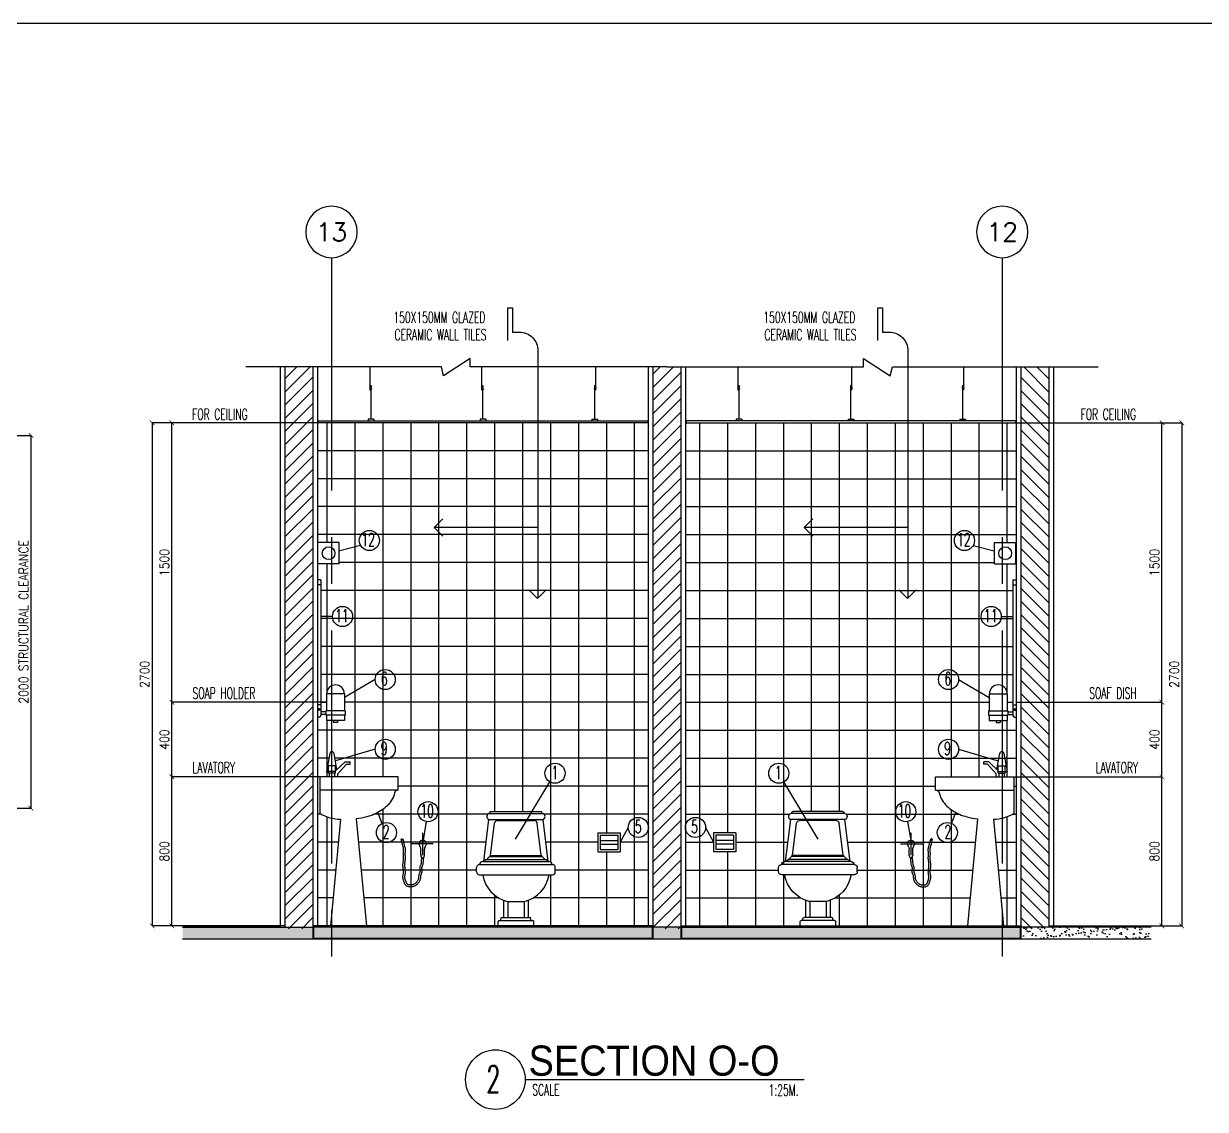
# Model space of a CAD drawing. Extents: x -202971 to -174093, y 166361 to 186286.
# Drawn here: x -195175 to -188833, y 180460 to 186286 of the extents above; entities that cross this region are included whole.
import ezdxf
from ezdxf.enums import TextEntityAlignment as Align

# ---------------------------------------------------------------- set-up
doc = ezdxf.new("R2010")
doc.units = 0
doc.header["$LTSCALE"] = 500
doc.header["$MEASUREMENT"] = 0
for name, pattern in [('CENTER2', [1.125, 0.75, -0.125, 0.125, -0.125]), ('CENTERX2', [4, 2.5, -0.5, 0.5, -0.5]), ('DASHED', [0.75, 0.5, -0.25]), ('HIDDEN', [0.375, 0.25, -0.125]), ('HIDDEN2', [0.1875, 0.125, -0.0625])]:
    doc.linetypes.add(name, pattern=pattern)
doc.layers.get('0').update_dxf_attribs({"linetype": 'CONTINUOUS'})
doc.layers.get('DEFPOINTS').update_dxf_attribs({"linetype": 'CONTINUOUS'})
for name, color, linetype in [('A-SFIX', 2, 'CONTINUOUS'), ('AX-CR', 2, 'CONTINUOUS'), ('AX-TXT', 2, 'CONTINUOUS'), ('AXES', 11, 'CENTERX2'), ('AXIS', 11, 'CENTER2'), ('DIM1', 2, 'CONTINUOUS'), ('Dimout', 4, 'CONTINUOUS'), ('DW', 7, 'CONTINUOUS'), ('ELE', 3, 'CONTINUOUS'), ('ELV', 7, 'CONTINUOUS'), ('FIX', 2, 'CONTINUOUS'), ('HatchA', 11, 'CONTINUOUS'), ('Plaster', 7, 'CONTINUOUS'), ('SANI', 2, 'CONTINUOUS'), ('SETTING', 3, 'CONTINUOUS'), ('Tile', 5, 'CONTINUOUS'), ('TITLE', 1, 'CONTINUOUS'), ('TXT', 2, 'CONTINUOUS'), ('TXT1', 2, 'CONTINUOUS'), ('WALL', 6, 'CONTINUOUS'), ('WallPartition', 2, 'CONTINUOUS'), ('Windows', 9, 'CONTINUOUS')]:
    doc.layers.add(name, color=color, linetype=linetype)
doc.styles.add('DIM', font='simplex.shx', dxfattribs={"width": 0.85})
doc.styles.add('ROMANS', font='romans.shx', dxfattribs={"width": 0.6})
doc.styles.add('TTXT', font='swisse.ttf', dxfattribs={"width": 0.9})
doc.dimstyles.new('DIM1-25', dxfattribs={"dimscale": 25, "dimtxt": 2, "dimasz": 1, "dimexe": 0.03, "dimexo": 0.03, "dimgap": 0.6, "dimtad": 1, "dimdec": 0, "dimdsep": 46, "dimtxsty": 'DIM', "dimblk1": 'ARCHTICK', "dimblk2": 'ARCHTICK', "dimsah": 1, "dimcen": 0.09, "dimdle": 0.03, "dimclrd": 256, "dimclrt": 2, "dimadec": 0, "dimazin": 0, "dimtfac": 1, "dimtdec": 0, "dimtix": 1, "dimtmove": 1, "dimatfit": 3, "dimldrblk": 'ARCHTICK', "dimfxl": 0, "dimtvp": 2, "dimtolj": 1, "dimtzin": 0, "dimarcsym": 0})
pattern_1 = [(37.5, (0, 0), (-1.574834, 48.170594), [0, -38, 0, -42.5, 0, -40.625]), (7.5, (0, 0), (44.244418, 70.553652), [0, -20.5, 0, -34.25, 0, -13.125]), (327.5, (-30.75, 0), (77.8535465, 0.1414763), [0, -12.5, 0, -45, 0, -58.75]), (317.5, (-30.75, 0), (75.153165, 21.941889), [0, -6.25, 0, -29.5, 0, -33.75])]

# ---------------------------------------------------------------- blocks, each defined once
blk = doc.blocks.new('A$C69CD438C')
at = {"layer": 'A-SFIX'}
for p, q in [((38.4, 345.8, 658.7), (65.9, 570.8, 658.7)), ((65.9, 603.8, 658.7), (356.8, 603.8, 658.7)), ((65.9, 570.8, 658.7), (356.8, 570.8, 658.7)), ((76.8, 614.7, 658.7), (345.8, 614.7, 658.7)), ((384.2, 345.8, 658.7), (356.8, 570.8, 658.7)), ((75.6, 378.7, 658.7), (96.7, 551.5, 658.7)), ((111.9, 565, 658.7), (310.7, 565, 658.7)), ((347, 378.7, 658.7), (326, 551.5, 658.7)), ((15.4, 329.3, 658.7), (407.3, 329.3, 658.7)), ((32.9, 345.8, 658.7), (389.7, 345.8, 658.7)), ((51.2, 356.8, 658.7), (371.4, 356.8, 658.7)), ((70, 373.2, 658.7), (352.6, 373.2, 658.7)), ((75.6, 378.7, 658.7), (347, 378.7, 658.7)), ((0, 289.8, 658.7), (0, 314, 658.7)), ((15.4, 274.4, 658.7), (407.3, 274.4, 658.7)), ((422.6, 289.8, 658.7), (422.6, 314, 658.7)), ((145.5, 137.8, 658.7), (145.5, 46.1, 658.7)), ((164.7, 131.7, 658.7), (258, 131.7, 658.7)), ((167.4, 131.7, 658.7), (167.4, 46.1, 658.7)), ((255.2, 131.7, 658.7), (255.2, 46.1, 658.7)), ((277.2, 137.8, 658.7), (277.2, 46.1, 658.7)), ((115.6, 0, 658.7), (115.6, 23.1, 658.7)), ((307.1, 0), (115.6, 0)), ((122.2, 29.6, 658.7), (300.5, 29.6, 658.7)), ((130.5, 29.6, 658.7), (130.5, 39.5, 658.7)), ((137.1, 46.1, 658.7), (285.5, 46.1, 658.7)), ((292.1, 29.6, 658.7), (292.1, 39.5, 658.7)), ((307.1, 0, 658.7), (307.1, 23.1, 658.7))]:
    blk.add_line(p, q, dxfattribs=at)
for centre, radius, start, end in [((72.7, 587.3, 658.7), 17.8, 112.61986, 247.38014), ((79.6, 606.5, 658.7), 8.68, 108.43495, 198.43495), ((343, 606.5, 658.7), 8.68, 341.56505, 71.56505), ((349.9, 587.3, 658.7), 17.8, 292.61986, 67.38014), ((111.9, 549.6, 658.7), 15.4, 90, 173.04704), ((310.7, 549.6, 658.7), 15.4, 6.95296, 90), ((15.4, 314, 658.7), 15.4, 90, 180), ((35.7, 326.6, 658.7), 19.4, 98.1301, 171.8699), ((58.5, 343.3, 658.7), 15.3, 118.30463, 170.72602), ((92.8, 342.2, 658.7), 38.5, 126.28859, 157.78628), ((76.4, 372.4, 658.7), 6.42, 96.98527, 172.09737), ((346.2, 372.4, 658.7), 6.42, 7.90263, 83.01473), ((329.8, 342.2, 658.7), 38.5, 22.21372, 53.71141), ((364.2, 343.3, 658.7), 15.3, 9.27398, 61.69537), ((387, 326.6, 658.7), 19.4, 8.1301, 81.8699), ((407.3, 314, 658.7), 15.4, 0, 90), ((15.4, 289.8, 658.7), 15.4, 180, 270), ((208.2, 304.1, 658.7), 177.8, 189.59805, 255.82073), ((214.4, 304.1, 658.7), 177.8, 284.17927, 350.40195), ((407.3, 289.8, 658.7), 15.4, 270, 0), ((122.2, 23.1, 658.7), 6.59, 90, 180), ((137.1, 39.5, 658.7), 6.59, 90, 180), ((285.5, 39.5, 658.7), 6.59, 0, 90), ((300.5, 23.1, 658.7), 6.59, 0, 90)]:
    blk.add_arc(centre, radius, start, end, dxfattribs=at)
blk = doc.blocks.new('A0-BOX')
at = {"layer": 'TITLE'}
blk.add_line((113.3, 79.7), (0, 79.7), dxfattribs=at)
blk = doc.blocks.new('walling')
at = {"layer": 'ELV'}
blk.add_line((0.1363, -1.1797), (-0.4198, -1.1797), dxfattribs=at)
blk.add_lwpolyline([(-0.025, -0.176), (-0.025, 0), (0, 0), (0, -0.1306), (0.0363, -0.1306, -0.414214), (0.1363, -0.2306), (0.1363, -1.5582)], format="xyb", dxfattribs=at)
at = {"layer": 'WALL'}
for p, q in [((-0.4198, -1.1797), (-0.3736, -1.1334)), ((-0.4198, -1.1797), (-0.3736, -1.2259)), ((0.1345, -1.56), (0.0882, -1.5137)), ((0.1345, -1.56), (0.1808, -1.5137))]:
    blk.add_line(p, q, dxfattribs=at)
at = {"layer": 'TXT', "style": 'ROMANS', "width": 0.6}
for s, p in [('150X150MM GLAZED', (-0.639, -0.0816)), ('CERAMIC WALL TILES', (-0.6331, -0.1746))]:
    blk.add_text(s, height=0.06, dxfattribs=at).set_placement(p)
blk = doc.blocks.new('_ARCHTICK')
at = {"color": 0, "linetype": 'ByBlock', "const_width": 0.15}
blk.add_lwpolyline([(-0.5, -0.5), (0.5, 0.5)], dxfattribs=at)
blk = doc.blocks.new('*D49')
at = {"layer": 'DEFPOINTS', "color": 0}
for p in [(-194379.5, 184144.6), (-193597.5, 184144.6), (-193549, 182644.6)]:
    blk.add_point(p, dxfattribs=at)
at = {"layer": 'Dimout', "color": 0, "lineweight": -2}
for p, q in [((-193598.3, 184144.6), (-194380.2, 184144.6)), ((-193549.7, 182644.6), (-194380.2, 182644.6))]:
    blk.add_line(p, q, dxfattribs=at)
at = {"layer": 'Dimout', "lineweight": -2}
blk.add_line((-194379.5, 182643.8), (-194379.5, 184145.3), dxfattribs=at)
at = {"layer": 'Dimout', "lineweight": -2, "xscale": 25, "yscale": 25, "zscale": 25}
for p, rotation in [((-194379.5, 184144.6), 90), ((-194379.5, 182644.6), 270)]:
    blk.add_blockref('_ARCHTICK', p, dxfattribs=dict(at, rotation=rotation))
at = {"layer": 'Dimout', "color": 2, "insert": (-194419.5, 183394.6), "char_height": 50, "attachment_point": 5, "rotation": 90, "style": 'DIM'}
blk.add_mtext('\\A1;1500', dxfattribs=at)
blk = doc.blocks.new('*D46')
at = {"layer": 'DEFPOINTS', "color": 0}
for p in [(-194379.5, 184144.6), (-194485.3, 181444.6), (-194379.5, 181444.6)]:
    blk.add_point(p, dxfattribs=at)
at = {"layer": 'Dimout', "color": 0, "lineweight": -2}
for p, q in [((-194380.2, 184144.6), (-194486.1, 184144.6)), ((-194380.2, 181444.6), (-194486.1, 181444.6))]:
    blk.add_line(p, q, dxfattribs=at)
at = {"layer": 'Dimout', "lineweight": -2}
blk.add_line((-194485.3, 184145.3), (-194485.3, 181443.8), dxfattribs=at)
at = {"layer": 'Dimout', "lineweight": -2, "xscale": 25, "yscale": 25, "zscale": 25}
for p, rotation in [((-194485.3, 184144.6), 90), ((-194485.3, 181444.6), 270)]:
    blk.add_blockref('_ARCHTICK', p, dxfattribs=dict(at, rotation=rotation))
at = {"layer": 'Dimout', "color": 2, "insert": (-194525.3, 182794.6), "char_height": 50, "attachment_point": 5, "rotation": 90, "style": 'DIM'}
blk.add_mtext('\\A1;2700', dxfattribs=at)
blk = doc.blocks.new('*D27')
at = {"layer": 'DEFPOINTS', "color": 0}
for p in [(-196320.4, 184076.1), (-195135.1, 184076.1), (-196670.4, 182076.1)]:
    blk.add_point(p, dxfattribs=at)
at = {"layer": 'Dimout', "color": 0, "lineweight": -2}
for p, q in [((-196319.7, 184076.1), (-195134.3, 184076.1)), ((-196669.7, 182076.1), (-195134.3, 182076.1))]:
    blk.add_line(p, q, dxfattribs=at)
at = {"layer": 'Dimout', "lineweight": -2}
blk.add_line((-195135.1, 182075.4), (-195135.1, 184076.9), dxfattribs=at)
at = {"layer": 'Dimout', "lineweight": -2, "xscale": 25, "yscale": 25, "zscale": 25}
for p, rotation in [((-195135.1, 184076.1), 90), ((-195135.1, 182076.1), 270)]:
    blk.add_blockref('_ARCHTICK', p, dxfattribs=dict(at, rotation=rotation))
at = {"layer": 'Dimout', "color": 2, "insert": (-195175.1, 183076.1), "char_height": 50, "attachment_point": 5, "rotation": 90, "style": 'DIM'}
blk.add_mtext('\\A1;2000 STRUCTURAL CLEARANCE', dxfattribs=at)
blk = doc.blocks.new('A$C54676CD1')
at = {"layer": 'AXIS', "linetype": 'CENTER2', "ltscale": 10}
for p, q in [((0.1153, 0.1709), (0.1153, 0.29)), ((0.1716, 0.2302), (0.0525, 0.2302))]:
    blk.add_line(p, q, dxfattribs=at)
at = {"layer": 'DIM1', "linetype": 'HIDDEN'}
for points in [[(0.1196, 0.156), (0.1183, 0.1482), (0.1175, 0.142), (0.117, 0.1369), (0.1167, 0.1328), (0.1165, 0.1294), (0.1164, 0.1262), (0.1161, 0.1231), (0.1155, 0.1198), (0.1146, 0.1167), (0.1135, 0.1137), (0.1124, 0.1111), (0.1114, 0.1087), (0.1105, 0.1066), (0.1099, 0.1048), (0.1094, 0.1033), (0.1092, 0.1022), (0.1092, 0.1011), (0.1093, 0.0997), (0.1095, 0.0979), (0.1099, 0.0957), (0.1104, 0.0932), (0.1108, 0.0902), (0.111, 0.0869), (0.1109, 0.0832), (0.1103, 0.0796), (0.1094, 0.0762), (0.1084, 0.0731), (0.1073, 0.0702), (0.1063, 0.0674), (0.1053, 0.0648), (0.1046, 0.0625), (0.104, 0.0602), (0.1036, 0.058), (0.1033, 0.0555), (0.1031, 0.0527), (0.1028, 0.0497), (0.1025, 0.0464), (0.102, 0.0428), (0.1012, 0.039), (0.1, 0.0351), (0.0983, 0.0312), (0.0963, 0.0275), (0.094, 0.0241), (0.0915, 0.0208), (0.0889, 0.0178), (0.0862, 0.0149), (0.0834, 0.0123), (0.0806, 0.01), (0.0778, 0.0079), (0.0749, 0.0061), (0.0719, 0.0045), (0.0689, 0.0032), (0.0658, 0.0022), (0.0627, 0.0014), (0.0595, 0.0008), (0.0563, 0.0004), (0.0529, 0.0001), (0.0494, 0), (0.0458, 0.0001), (0.042, 0.0004), (0.0382, 0.001), (0.0344, 0.0021), (0.0306, 0.0036), (0.0269, 0.0059), (0.0237, 0.0088), (0.0212, 0.012), (0.0194, 0.0153), (0.018, 0.0186), (0.0169, 0.0217), (0.016, 0.0246), (0.0152, 0.0273), (0.0145, 0.0298), (0.0137, 0.0322), (0.0128, 0.0347), (0.0119, 0.0374), (0.011, 0.0402), (0.0102, 0.0433), (0.0095, 0.0465), (0.0091, 0.05), (0.0089, 0.0537), (0.0092, 0.0573), (0.0097, 0.0607), (0.0103, 0.064), (0.011, 0.0671), (0.0116, 0.0702), (0.012, 0.0732), (0.0124, 0.0763), (0.0125, 0.0795), (0.0124, 0.0831), (0.012, 0.087), (0.0115, 0.0913), (0.0109, 0.0959), (0.0102, 0.1007), (0.0096, 0.1057), (0.0092, 0.1108), (0.009, 0.1161), (0.009, 0.1212), (0.0094, 0.1262), (0.0099, 0.1309), (0.0105, 0.1354), (0.0111, 0.1396), (0.0117, 0.1435), (0.0122, 0.1471), (0.0125, 0.1503), (0.0126, 0.1533), (0.0126, 0.1563), (0.0125, 0.1592), (0.0123, 0.1622), (0.012, 0.1652), (0.0118, 0.1684), (0.0116, 0.1717), (0.0115, 0.1752), (0.0116, 0.1787), (0.0118, 0.1822), (0.012, 0.1855), (0.0123, 0.1887), (0.0126, 0.1917), (0.0127, 0.1946), (0.0128, 0.1973), (0.0128, 0.1998), (0.0125, 0.2023), (0.0121, 0.2051), (0.0113, 0.2089), (0.0101, 0.214), (0.0085, 0.2207), (0.0062, 0.2293), (0.0034, 0.2403), (0, 0.254)], [(0.1097, 0.1576), (0.1084, 0.1496), (0.1076, 0.1431), (0.107, 0.1378), (0.1067, 0.1334), (0.1066, 0.1299), (0.1064, 0.127), (0.1062, 0.1244), (0.1057, 0.1221), (0.1051, 0.1197), (0.1042, 0.1174), (0.1032, 0.115), (0.1022, 0.1127), (0.1012, 0.1103), (0.1004, 0.1079), (0.0997, 0.1056), (0.0993, 0.1032), (0.0992, 0.1009), (0.0993, 0.0986), (0.0997, 0.0963), (0.1001, 0.0939), (0.1005, 0.0916), (0.1009, 0.0892), (0.101, 0.0867), (0.1009, 0.0842), (0.1005, 0.0817), (0.0998, 0.0791), (0.099, 0.0764), (0.098, 0.0737), (0.0969, 0.0709), (0.0959, 0.0681), (0.095, 0.0653), (0.0942, 0.0624), (0.0937, 0.0595), (0.0933, 0.0565), (0.0931, 0.0535), (0.0929, 0.0506), (0.0926, 0.0476), (0.0922, 0.0446), (0.0915, 0.0416), (0.0906, 0.0386), (0.0893, 0.0356), (0.0877, 0.0327), (0.0858, 0.0298), (0.0837, 0.0271), (0.0815, 0.0245), (0.0792, 0.0221), (0.0768, 0.0198), (0.0745, 0.0179), (0.0722, 0.0162), (0.0699, 0.0148), (0.0676, 0.0136), (0.0653, 0.0126), (0.063, 0.0118), (0.0605, 0.0112), (0.0579, 0.0107), (0.0552, 0.0103), (0.0523, 0.0101), (0.0493, 0.01), (0.0463, 0.0101), (0.0433, 0.0103), (0.0404, 0.0108), (0.0376, 0.0116), (0.0351, 0.0126), (0.0329, 0.0139), (0.0311, 0.0156), (0.0296, 0.0176), (0.0283, 0.0198), (0.0273, 0.0222), (0.0264, 0.0248), (0.0256, 0.0274), (0.0248, 0.0301), (0.024, 0.0328), (0.0232, 0.0354), (0.0223, 0.038), (0.0214, 0.0405), (0.0206, 0.043), (0.0199, 0.0456), (0.0194, 0.0482), (0.019, 0.0508), (0.019, 0.0535), (0.0192, 0.0562), (0.0196, 0.0591), (0.0201, 0.062), (0.0208, 0.0652), (0.0214, 0.0685), (0.022, 0.0719), (0.0223, 0.0756), (0.0225, 0.0795), (0.0223, 0.0837), (0.022, 0.088), (0.0214, 0.0926), (0.0208, 0.0972), (0.0201, 0.102), (0.0196, 0.1067), (0.0192, 0.1115), (0.019, 0.1162), (0.019, 0.1208), (0.0193, 0.1253), (0.0198, 0.1297), (0.0204, 0.134), (0.021, 0.1381), (0.0216, 0.1421), (0.0221, 0.146), (0.0225, 0.1497), (0.0226, 0.1532), (0.0226, 0.1565), (0.0225, 0.1598), (0.0222, 0.1629), (0.022, 0.166), (0.0217, 0.1691), (0.0216, 0.1721), (0.0215, 0.1752), (0.0216, 0.1783), (0.0217, 0.1815), (0.022, 0.1846), (0.0223, 0.1878), (0.0225, 0.191), (0.0227, 0.1942), (0.0228, 0.1973), (0.0227, 0.2004), (0.0225, 0.2035), (0.0219, 0.2069), (0.0211, 0.2111), (0.0199, 0.2163), (0.0182, 0.2231), (0.0159, 0.2318), (0.0131, 0.2428), (0.0097, 0.2564)]]:
    blk.add_lwpolyline(points, dxfattribs=at)
at = {"layer": 'DIM1'}
blk.add_circle((0.0046, 0.2544), 0.00364, dxfattribs=at)
at = {"layer": 'SETTING'}
for p, q in [((0.1037, 0.2112), (0.0958, 0.229)), ((0.1053, 0.1733), (0.1053, 0.2039)), ((0.1253, 0.1733), (0.1253, 0.2039)), ((0.1268, 0.2112), (0.1347, 0.229)), ((0.1067, 0.1648), (0.1058, 0.1685)), ((0.1089, 0.1585), (0.1067, 0.1648)), ((0.1144, 0.1503), (0.1089, 0.1585)), ((0.1147, 0.1503), (0.1205, 0.1567)), ((0.1223, 0.1606), (0.1235, 0.1639)), ((0.124, 0.1658), (0.1247, 0.1685))]:
    blk.add_line(p, q, dxfattribs=at)
for centre, radius, start, end in [((0.1153, 0.2302), 0.02, 4.77123, 175.22877), ((0.1013, 0.2314), 0.006, 175.22877, 203.96841), ((0.0873, 0.2039), 0.018, 0, 23.96841), ((0.0973, 0.206), 0.008, 0, 23.96841), ((0.1433, 0.2039), 0.018, 156.03159, 180), ((0.1333, 0.206), 0.008, 156.03159, 180), ((0.1292, 0.2314), 0.006, 336.03159, 4.77123), ((0.1253, 0.1733), 0.02, 180, 193.70485), ((0.1034, 0.1672), 0.02, 328.31381, 340.75167), ((0.1046, 0.1705), 0.02, 340.75167, 346.29515), ((0.1053, 0.1733), 0.02, 346.29515, 0)]:
    blk.add_arc(centre, radius, start, end, dxfattribs=at)
blk = doc.blocks.new('*D47')
at = {"layer": 'DEFPOINTS', "color": 0}
for p in [(-194379.5, 182244.9), (-193584.7, 182244.9), (-193771.7, 181444.6)]:
    blk.add_point(p, dxfattribs=at)
at = {"layer": 'Dimout', "color": 0, "lineweight": -2}
for p, q in [((-193585.5, 182244.9), (-194380.2, 182244.9)), ((-193772.4, 181444.6), (-194380.2, 181444.6))]:
    blk.add_line(p, q, dxfattribs=at)
at = {"layer": 'Dimout', "lineweight": -2}
blk.add_line((-194379.5, 181443.8), (-194379.5, 182245.7), dxfattribs=at)
at = {"layer": 'Dimout', "lineweight": -2, "xscale": 25, "yscale": 25, "zscale": 25}
for p, rotation in [((-194379.5, 182244.9), 90), ((-194379.5, 181444.6), 270)]:
    blk.add_blockref('_ARCHTICK', p, dxfattribs=dict(at, rotation=rotation))
at = {"layer": 'Dimout', "color": 2, "insert": (-194419.5, 181844.8), "char_height": 50, "attachment_point": 5, "rotation": 90, "style": 'DIM'}
blk.add_mtext('\\A1;800', dxfattribs=at)
blk = doc.blocks.new('*D48')
at = {"layer": 'DEFPOINTS', "color": 0}
for p in [(-194379.5, 182644.6), (-193549, 182644.6), (-193584.7, 182244.9)]:
    blk.add_point(p, dxfattribs=at)
at = {"layer": 'Dimout', "color": 0, "lineweight": -2}
for p, q in [((-193549.7, 182644.6), (-194380.2, 182644.6)), ((-193585.5, 182244.9), (-194380.2, 182244.9))]:
    blk.add_line(p, q, dxfattribs=at)
at = {"layer": 'Dimout', "lineweight": -2}
blk.add_line((-194379.5, 182244.2), (-194379.5, 182645.3), dxfattribs=at)
at = {"layer": 'Dimout', "lineweight": -2, "xscale": 25, "yscale": 25, "zscale": 25}
for p, rotation in [((-194379.5, 182644.6), 90), ((-194379.5, 182244.9), 270)]:
    blk.add_blockref('_ARCHTICK', p, dxfattribs=dict(at, rotation=rotation))
at = {"layer": 'Dimout', "color": 2, "insert": (-194419.5, 182444.8), "char_height": 50, "attachment_point": 5, "rotation": 90, "style": 'DIM'}
blk.add_mtext('\\A1;400', dxfattribs=at)
blk = doc.blocks.new('AXU')
at = {"layer": 'AX-CR'}
blk.add_circle((0, 350), 350, dxfattribs=at)
at = {"layer": 'AX-TXT', "style": 'ROMANS'}
blk.add_attdef('AX', text='', height=250, dxfattribs=at).set_placement((0, 350), align=Align.MIDDLE)
blk = doc.blocks.new('GAN')
for p, q in [((-0.0212, 0.1644), (-0.0212, 0.29)), ((-0.0155, 0.01), (-0.0155, 0.1918)), ((0, 0.01), (-0.031, 0.01)), ((-0.031, 0.01), (-0.031, 0)), ((0, 0.01), (0, 0))]:
    blk.add_line(p, q)
blk.add_lwpolyline([(-0.0118, 0.184), (-0.024, 0.1754), (-0.0113, 0.1703)])
blk = doc.blocks.new('*D51')
at = {"layer": 'DEFPOINTS', "color": 0}
for p in [(-189065.5, 184144.6), (-189065.5, 181444.6), (-188959.7, 181444.6)]:
    blk.add_point(p, dxfattribs=at)
at = {"layer": 'Dimout', "color": 0, "lineweight": -2}
for p, q in [((-189064.8, 184144.6), (-188958.9, 184144.6)), ((-189064.8, 181444.6), (-188958.9, 181444.6))]:
    blk.add_line(p, q, dxfattribs=at)
at = {"layer": 'Dimout', "lineweight": -2}
blk.add_line((-188959.7, 184145.3), (-188959.7, 181443.8), dxfattribs=at)
at = {"layer": 'Dimout', "lineweight": -2, "xscale": 25, "yscale": 25, "zscale": 25}
for p, rotation in [((-188959.7, 184144.6), 90), ((-188959.7, 181444.6), 270)]:
    blk.add_blockref('_ARCHTICK', p, dxfattribs=dict(at, rotation=rotation))
at = {"layer": 'Dimout', "color": 2, "insert": (-188999.7, 182794.6), "char_height": 50, "attachment_point": 5, "rotation": 90, "style": 'DIM'}
blk.add_mtext('\\A1;2700', dxfattribs=at)
blk = doc.blocks.new('*D53')
at = {"layer": 'DEFPOINTS', "color": 0}
for p in [(-189847.5, 184144.6), (-189065.5, 184144.6), (-189847.5, 182644.6)]:
    blk.add_point(p, dxfattribs=at)
at = {"layer": 'Dimout', "color": 0, "lineweight": -2}
for p, q in [((-189846.8, 184144.6), (-189064.8, 184144.6)), ((-189846.8, 182644.6), (-189064.8, 182644.6))]:
    blk.add_line(p, q, dxfattribs=at)
at = {"layer": 'Dimout', "lineweight": -2}
blk.add_line((-189065.5, 182643.8), (-189065.5, 184145.3), dxfattribs=at)
at = {"layer": 'Dimout', "lineweight": -2, "xscale": 25, "yscale": 25, "zscale": 25}
for p, rotation in [((-189065.5, 184144.6), 90), ((-189065.5, 182644.6), 270)]:
    blk.add_blockref('_ARCHTICK', p, dxfattribs=dict(at, rotation=rotation))
at = {"layer": 'Dimout', "color": 2, "insert": (-189105.5, 183394.6), "char_height": 50, "attachment_point": 5, "rotation": 90, "style": 'DIM'}
blk.add_mtext('\\A1;1500', dxfattribs=at)
blk = doc.blocks.new('A$C24F356C9')
at = {"layer": 'SANI'}
for p, q in [((0, 0.1021), (0.12, 0.1021)), ((0, 0.1021), (0, 0)), ((0.0128, 0.0893), (0.1072, 0.0893)), ((0.0128, 0.0893), (0.0128, 0.0128)), ((0.1072, 0.0893), (0.1072, 0.0128)), ((0.12, 0.1021), (0.12, 0)), ((0, 0), (0.12, 0)), ((0.0128, 0.0606), (0.1072, 0.0606)), ((0.0128, 0.0414), (0.1072, 0.0414)), ((0.0128, 0.0128), (0.1072, 0.0128))]:
    blk.add_line(p, q, dxfattribs=at)
blk = doc.blocks.new('*D50')
at = {"layer": 'DEFPOINTS', "color": 0}
for p in [(-189847.5, 182644.6), (-189065.5, 182644.6), (-189860.3, 182244.9)]:
    blk.add_point(p, dxfattribs=at)
at = {"layer": 'Dimout', "color": 0, "lineweight": -2}
for p, q in [((-189846.8, 182644.6), (-189064.8, 182644.6)), ((-189859.6, 182244.9), (-189064.8, 182244.9))]:
    blk.add_line(p, q, dxfattribs=at)
at = {"layer": 'Dimout', "lineweight": -2}
blk.add_line((-189065.5, 182244.2), (-189065.5, 182645.3), dxfattribs=at)
at = {"layer": 'Dimout', "lineweight": -2, "xscale": 25, "yscale": 25, "zscale": 25}
for p, rotation in [((-189065.5, 182644.6), 90), ((-189065.5, 182244.9), 270)]:
    blk.add_blockref('_ARCHTICK', p, dxfattribs=dict(at, rotation=rotation))
at = {"layer": 'Dimout', "color": 2, "insert": (-189105.5, 182444.8), "char_height": 50, "attachment_point": 5, "rotation": 90, "style": 'DIM'}
blk.add_mtext('\\A1;400', dxfattribs=at)
blk = doc.blocks.new('*D52')
at = {"layer": 'DEFPOINTS', "color": 0}
for p in [(-189860.3, 182244.9), (-189065.5, 182244.9), (-189673.3, 181444.6)]:
    blk.add_point(p, dxfattribs=at)
at = {"layer": 'Dimout', "color": 0, "lineweight": -2}
for p, q in [((-189859.6, 182244.9), (-189064.8, 182244.9)), ((-189672.6, 181444.6), (-189064.8, 181444.6))]:
    blk.add_line(p, q, dxfattribs=at)
at = {"layer": 'Dimout', "lineweight": -2}
blk.add_line((-189065.5, 181443.8), (-189065.5, 182245.7), dxfattribs=at)
at = {"layer": 'Dimout', "lineweight": -2, "xscale": 25, "yscale": 25, "zscale": 25}
for p, rotation in [((-189065.5, 182244.9), 90), ((-189065.5, 181444.6), 270)]:
    blk.add_blockref('_ARCHTICK', p, dxfattribs=dict(at, rotation=rotation))
at = {"layer": 'Dimout', "color": 2, "insert": (-189105.5, 181844.8), "char_height": 50, "attachment_point": 5, "rotation": 90, "style": 'DIM'}
blk.add_mtext('\\A1;800', dxfattribs=at)

msp = doc.modelspace()

# ---------------------------------------------------------------- hatches: boundary and pattern name
at = {"layer": 'HatchA'}
h = msp.add_hatch(dxfattribs=at)
h.set_pattern_fill('ANSI31', color=256, scale=400, style=0)
h.set_pattern_definition([(45, (-4512.527, -136.427), (-35.355339, 35.355339), [])])
h.paths.add_polyline_path([(-193622.5, 184444.6), (-193772.5, 184444.6), (-193772.5, 181429.6), (-193622.5, 181429.6)])
h = msp.add_hatch(dxfattribs=at)
h.set_pattern_fill('ANSI31', color=256, scale=400, style=0)
h.set_pattern_definition([(135, (-378932.507, -136.427), (35.355339, 35.355339), [])])
h.paths.add_polyline_path([(-189822.5, 184444.6), (-189672.5, 184444.6), (-189672.5, 181429.6), (-189822.5, 181429.6)])
at = {"layer": 'WALL'}
h = msp.add_hatch(dxfattribs=at)
h.set_pattern_fill('ANSI31', color=256, scale=400, style=0)
h.set_pattern_definition([(45, (-34416.56, 253.65), (-35.355339, 35.355339), [])])
h.paths.add_polyline_path([(-191647.5, 184444.6), (-191722.5, 184444.6), (-191797.5, 184444.6), (-191797.5, 181429.6), (-191647.5, 181429.6)])
at = {"layer": 'Windows'}
h = msp.add_hatch(dxfattribs=at)
h.set_pattern_fill('AR-SAND', color=256, scale=25, style=0)
h.set_pattern_definition(pattern_1)
h.paths.add_polyline_path([(-193622.5, 181438.6), (-194321.4, 181438.6), (-194321.4, 181374.6), (-193622.5, 181374.6)])
h.paths.add_polyline_path([(-191801.5, 181438.6), (-193618.5, 181438.6), (-193618.5, 181378.6), (-191801.5, 181378.6)])
h.paths.add_polyline_path([(-191647.5, 181438.6), (-191797.5, 181438.6), (-191797.5, 181374.6), (-191647.5, 181374.6)])
h.paths.add_polyline_path([(-189826.5, 181438.6), (-191643.5, 181438.6), (-191643.5, 181378.6), (-189826.5, 181378.6)])
h = msp.add_hatch(dxfattribs=at)
h.set_pattern_fill('AR-SAND', color=256, scale=25, style=0)
h.set_pattern_definition(pattern_1)
h.paths.add_polyline_path([(-189123.7, 181438.6), (-189822.5, 181438.6), (-189822.5, 181374.6), (-189123.7, 181374.6)])

# ---------------------------------------------------------------- linework, layer by layer
for p, q in [((-193593.8, 184154.6), (-191826.2, 184154.6)), ((-189851.2, 184154.6), (-191618.8, 184154.6))]:
    msp.add_line(p, q)
at = {"layer": 'AXES'}
for p, q in [((-193522.5, 185030.5), (-193522.5, 181121.9)), ((-189922.5, 185030.5), (-189922.5, 181121.9))]:
    msp.add_line(p, q, dxfattribs=at)
at = {"layer": 'DW'}
for p, q in [((-193367.1, 183486.6), (-193478.6, 183456.6)), ((-190077.9, 183486.6), (-189966.4, 183456.6)), ((-193517.4, 183105), (-193579.4, 183105)), ((-189927.7, 183105), (-189865.6, 183105)), ((-193288.3, 182766.8), (-193453.1, 182669.8)), ((-190156.7, 182766.8), (-189992, 182669.8)), ((-193288.2, 182392.4), (-193501.4, 182330.8)), ((-190156.8, 182392.4), (-189943.7, 182330.8)), ((-192534.3, 181909.6), (-192350.6, 182217.5)), ((-190910.7, 181909.6), (-191094.4, 182217.5)), ((-193249.9, 181994.8), (-193273.7, 182053)), ((-190195.1, 181994.8), (-190171.4, 182053)), ((-193013.8, 182004.5), (-193032.8, 181894.8)), ((-191929.9, 181973.3), (-191972.8, 181893.5)), ((-191515.1, 181973.3), (-191472.2, 181893.5)), ((-190431.3, 182004.5), (-190412.2, 181894.8))]:
    msp.add_line(p, q, dxfattribs=at)
at = {"layer": 'ELE'}
for points in [[(-191722.5, 184444.6), (-192777.5, 184444.6), (-192777.5, 184489.8), (-192921, 184396.3), (-192932.8, 184444.6), (-193199.6, 184444.6), (-193982.6, 184444.6)], [(-191722.5, 184444.6), (-190667.5, 184444.6), (-190667.5, 184489.8), (-190524.1, 184396.3), (-190512.2, 184444.6), (-190245.4, 184444.6), (-189408, 184444.6)]]:
    msp.add_lwpolyline(points, dxfattribs=at)
at = {"layer": 'FIX', "color": 2}
for centre in [(-193319.3, 183512.8), (-190125.7, 183512.8), (-193463.4, 183105), (-189981.6, 183105), (-193234.4, 182766.8), (-190210.7, 182766.8), (-193234.3, 182392.4), (-190210.7, 182392.4), (-192323, 182263.9), (-191122.1, 182263.9), (-193004.5, 182057.6), (-190440.5, 182057.6), (-191875.9, 181973.3), (-191569.1, 181973.3), (-193227.9, 181945.5), (-190217.1, 181945.5)]:
    msp.add_circle(centre, 54, dxfattribs=at)
at = {"layer": 'Plaster'}
for p, q in [((-193797.5, 184444.6), (-193797.5, 181438.6)), ((-193597.5, 184444.6), (-193597.5, 181444.6)), ((-191822.5, 184444.6), (-191822.5, 181444.6)), ((-191622.5, 184444.6), (-191622.5, 181444.6)), ((-189847.5, 184444.6), (-189847.5, 181444.6)), ((-189647.5, 184444.6), (-189647.5, 181438.6)), ((-193593.8, 184154.6), (-193593.8, 184144.6)), ((-193593.8, 184154.6), (-193593.8, 184144.6)), ((-193247.5, 184144.6), (-193247.5, 182244.9)), ((-191826.2, 184154.6), (-191826.2, 184144.6)), ((-191826.2, 184154.6), (-191826.2, 184144.6)), ((-191618.8, 184154.6), (-191618.8, 184144.6)), ((-191618.8, 184154.6), (-191618.8, 184144.6)), ((-190197.5, 184144.6), (-190197.5, 182244.9)), ((-189851.2, 184154.6), (-189851.2, 184144.6)), ((-189851.2, 184154.6), (-189851.2, 184144.6)), ((-189851.2, 184154.6), (-189851.2, 184144.6)), ((-189851.2, 184154.6), (-189851.2, 184144.6)), ((-193247.5, 182069), (-193247.5, 181444.6)), ((-190197.5, 182069), (-190197.5, 181444.6)), ((-194321.4, 181441.6), (-193797.5, 181441.6)), ((-191797.5, 181444.6), (-193622.5, 181444.6)), ((-191797.5, 181438.6), (-193622.5, 181438.6)), ((-191647.5, 181444.6), (-189822.5, 181444.6)), ((-191647.5, 181438.6), (-189822.5, 181438.6)), ((-189123.7, 181441.6), (-189647.5, 181441.6))]:
    msp.add_line(p, q, dxfattribs=at)
at = {"layer": 'SANI'}
for p, q in [((-193595.8, 183387.1), (-193595.8, 183502.1)), ((-193480.7, 183502.1), (-193595.8, 183502.1)), ((-193480.7, 183387.1), (-193480.7, 183502.1)), ((-189964.3, 183387.1), (-189964.3, 183502.1)), ((-189964.3, 183502.1), (-189849.2, 183502.1)), ((-189849.2, 183387.1), (-189849.2, 183502.1)), ((-193480.7, 183387.1), (-193595.8, 183387.1)), ((-189964.3, 183387.1), (-189849.2, 183387.1)), ((-193579.4, 183302.1), (-193597.5, 183302.1)), ((-193579.4, 183302.1), (-193579.4, 182602.1)), ((-189865.6, 183302.1), (-189847.5, 183302.1)), ((-189865.6, 183302.1), (-189865.6, 182602.1)), ((-193579.4, 183275.8), (-193597.5, 183275.8)), ((-189865.6, 183275.8), (-189847.5, 183275.8)), ((-193549, 182690.1), (-193549, 182599.1)), ((-193453.1, 182690.1), (-193549, 182690.1)), ((-193453.1, 182690.1), (-193453.1, 182599.1)), ((-189992, 182690.1), (-189896.1, 182690.1)), ((-189992, 182690.1), (-189992, 182599.1)), ((-189896.1, 182690.1), (-189896.1, 182599.1)), ((-193579.4, 182630.9), (-193597.5, 182630.9)), ((-193579.4, 182602.1), (-193597.5, 182602.1)), ((-193589, 182609.3), (-193594.7, 182609.3)), ((-193579.4, 182599.8), (-193579.4, 182574.4)), ((-193552.8, 182599.1), (-193552.8, 182576.1)), ((-193449.2, 182599.1), (-193552.8, 182599.1)), ((-193449.2, 182599.1), (-193449.2, 182576.1)), ((-189995.8, 182599.1), (-189892.2, 182599.1)), ((-189995.8, 182599.1), (-189995.8, 182576.1)), ((-189892.2, 182599.1), (-189892.2, 182576.1)), ((-189865.7, 182599.8), (-189865.7, 182574.4)), ((-189865.6, 182630.9), (-189847.5, 182630.9)), ((-189865.6, 182602.1), (-189847.5, 182602.1)), ((-189856.1, 182609.3), (-189850.3, 182609.3)), ((-193589, 182564.9), (-193594.7, 182564.9)), ((-193552.8, 182593.9), (-193579.4, 182593.9)), ((-193552.8, 182578.6), (-193579.4, 182578.6)), ((-193449.2, 182576.1), (-193552.8, 182576.1)), ((-193549, 182576.1), (-193549, 182547.7)), ((-193453.1, 182547.7), (-193549, 182547.7)), ((-193511.6, 182547.7), (-193511.6, 182536.2)), ((-193490.5, 182536.2), (-193511.6, 182536.2)), ((-193490.5, 182547.7), (-193490.5, 182536.2)), ((-193453.1, 182576.1), (-193453.1, 182547.7)), ((-189995.8, 182576.1), (-189892.2, 182576.1)), ((-189992, 182576.1), (-189992, 182547.7)), ((-189992, 182547.7), (-189896.1, 182547.7)), ((-189954.6, 182547.7), (-189954.6, 182536.2)), ((-189954.6, 182536.2), (-189933.5, 182536.2)), ((-189933.5, 182547.7), (-189933.5, 182536.2)), ((-189896.1, 182576.1), (-189896.1, 182547.7)), ((-189892.2, 182593.9), (-189865.7, 182593.9)), ((-189892.2, 182578.6), (-189865.7, 182578.6)), ((-189856.1, 182564.9), (-189850.3, 182564.9)), ((-193531.5, 182369.9), (-193549, 182273.7)), ((-193493.1, 182283.2), (-193508.9, 182369.9)), ((-189951.9, 182283.2), (-189936.1, 182369.9)), ((-189913.6, 182369.9), (-189896.1, 182273.7)), ((-193538.7, 182264.9), (-193538.7, 182303.3)), ((-193450.1, 182324.4), (-193500.3, 182276.3)), ((-193500.3, 182265), (-193500.3, 182303.3)), ((-193489.1, 182260.2), (-193442.6, 182313.4)), ((-193450.1, 182324.4), (-193423, 182324.4)), ((-193442.6, 182313.4), (-193423, 182313.4)), ((-193423, 182313.4), (-193423, 182324.4)), ((-189994.9, 182324.4), (-190022, 182324.4)), ((-190022, 182313.4), (-190022, 182324.4)), ((-190002.4, 182313.4), (-190022, 182313.4)), ((-189955.9, 182260.2), (-190002.4, 182313.4)), ((-189994.9, 182324.4), (-189944.7, 182276.3)), ((-189944.7, 182265), (-189944.7, 182303.3)), ((-189906.4, 182264.9), (-189906.3, 182303.3)), ((-193500.3, 182273.7), (-193549, 182273.7)), ((-193533.9, 182244.9), (-193533.9, 182264.9)), ((-193505.1, 182244.9), (-193505.1, 182265)), ((-193489.1, 182244.9), (-193489.1, 182260.2)), ((-193163.9, 182233.9), (-193163.9, 182244.9)), ((-190281.2, 182233.9), (-190281.2, 182244.9)), ((-189955.9, 182244.9), (-189955.9, 182260.2)), ((-189944.7, 182273.7), (-189896.1, 182273.7)), ((-189939.9, 182244.9), (-189939.9, 182265)), ((-189911.2, 182244.9), (-189911.1, 182264.9))]:
    msp.add_line(p, q, dxfattribs=at)
at = {"layer": 'SANI', "linetype": 'Continuous'}
for p, q in [((-193584.7, 182244.9), (-193584.7, 182047.2)), ((-193163.9, 182244.9), (-193584.7, 182244.9)), ((-193163.9, 182173), (-193163.9, 182244.6)), ((-190281.2, 182244.9), (-189860.3, 182244.9)), ((-190281.2, 182173), (-190281.2, 182244.6)), ((-189860.3, 182244.9), (-189860.3, 182047.2)), ((-193163.9, 182173), (-193584.7, 182173)), ((-190281.2, 182173), (-189860.3, 182173)), ((-193474.8, 182017), (-193528.7, 181444.6)), ((-193389.3, 182019.3), (-193335.2, 181444.6)), ((-190055.7, 182019.3), (-190109.8, 181444.6)), ((-189970.2, 182017), (-189916.3, 181444.6))]:
    msp.add_line(p, q, dxfattribs=at)
at = {"layer": 'SANI', "color": 6}
msp.add_line((-192482.8, 180620.3), (-190986.6, 180620.3), dxfattribs=at)
at = {"layer": 'SANI', "linetype": 'DASHED'}
for points in [[(-193500.3, 182303.3), (-193538.7, 182303.3)], [(-189944.7, 182303.3), (-189906.3, 182303.3)]]:
    msp.add_lwpolyline(points, dxfattribs=at)
for points in [[(-193500.3, 182265), (-193538.7, 182264.9, 0.499277)], [(-189944.7, 182265), (-189906.4, 182264.9, -0.499277)]]:
    msp.add_lwpolyline(points, format="xyb", dxfattribs=at)
at = {"layer": 'SANI', "linetype": 'Continuous'}
for points in [[(-193165.5, 182173.1, 0.355712), (-193184.5, 182158, -0.103437), (-193199.8, 182118.8, -0.107169), (-193256, 182063.3, -0.077294), (-193332.6, 182029.9, -0.037007), (-193389.3, 182019.3, -0.037007)], [(-190279.5, 182173.1, -0.355712), (-190260.5, 182158, 0.103437), (-190245.2, 182118.8, 0.107169), (-190189.1, 182063.3, 0.077294), (-190112.4, 182029.9, 0.037007), (-190055.7, 182019.3, 0.037007)]]:
    msp.add_lwpolyline(points, format="xyb", dxfattribs=at)
at = {"layer": 'SANI'}
for centre in [(-193538.2, 183444.6), (-189906.8, 183444.6)]:
    msp.add_circle(centre, 34.4, dxfattribs=at)
for centre, radius, start, end in [((-193501, 182690.1), 47.9, 0, 180), ((-189944, 182690.1), 47.9, 0, 180), ((-193589, 182599.8), 9.59, 0, 90), ((-189856.1, 182599.8), 9.59, 90, 180), ((-193589, 182574.4), 9.59, 270, 0), ((-189856.1, 182574.4), 9.59, 180, 270), ((-193520.2, 182367.7), 11.5, 9.52728, 170.47272), ((-189924.8, 182367.7), 11.5, 9.52728, 170.47272)]:
    msp.add_arc(centre, radius, start, end, dxfattribs=at)
at = {"layer": 'SANI', "linetype": 'Continuous'}
for centre, start, end in [((-193468.6, 182253.9), 240.6758, 268.50039), ((-189976.4, 182253.9), 271.49961, 299.3242)]:
    msp.add_arc(centre, 237, start, end, dxfattribs=at)
at = {"layer": 'Tile'}
for p, q in [((-191822.5, 184144.6), (-193597.5, 184144.6)), ((-193547.5, 184144.6), (-193547.5, 183502.1)), ((-193397.5, 184144.6), (-193397.5, 182244.9)), ((-193097.5, 184144.6), (-193097.5, 181444.6)), ((-192947.5, 184144.6), (-192947.5, 181444.6)), ((-192797.5, 184144.6), (-192797.5, 181444.6)), ((-192647.5, 184144.6), (-192647.5, 182059.3)), ((-192497.5, 184144.6), (-192497.5, 182059.3)), ((-192347.5, 184144.6), (-192347.5, 181788)), ((-192197.5, 184144.6), (-192197.5, 181444.6)), ((-192047.5, 184144.6), (-192047.5, 181944.6)), ((-191897.5, 184144.6), (-191897.5, 181444.6)), ((-191622.5, 184144.6), (-189847.5, 184144.6)), ((-191547.5, 184144.6), (-191547.5, 181444.6)), ((-191397.5, 184144.6), (-191397.5, 181944.6)), ((-191247.5, 184144.6), (-191247.5, 181444.6)), ((-191097.5, 184144.6), (-191097.5, 181773.9)), ((-190947.5, 184144.6), (-190947.5, 182059.3)), ((-190797.5, 184144.6), (-190797.5, 182059.3)), ((-190647.5, 184144.6), (-190647.5, 181444.6)), ((-190497.5, 184144.6), (-190497.5, 181444.6)), ((-190347.5, 184144.6), (-190347.5, 181444.6)), ((-190047.5, 184144.6), (-190047.5, 182244.9)), ((-189897.5, 184144.6), (-189897.5, 183502.1)), ((-191822.5, 183994.6), (-193597.5, 183994.6)), ((-191622.5, 183994.6), (-189847.5, 183994.6)), ((-191822.5, 183844.6), (-193597.5, 183844.6)), ((-191622.5, 183844.6), (-189847.5, 183844.6)), ((-191822.5, 183694.6), (-193597.5, 183694.6)), ((-191622.5, 183694.6), (-189847.5, 183694.6)), ((-191822.5, 183544.6), (-193597.5, 183544.6)), ((-191622.5, 183544.6), (-189847.5, 183544.6)), ((-193547.5, 183387.1), (-193547.5, 182701.7)), ((-191822.5, 183394.6), (-193480.7, 183394.6)), ((-191622.5, 183394.6), (-189964.3, 183394.6)), ((-189897.5, 183387.1), (-189897.5, 182701.7)), ((-191822.5, 183244.6), (-193579.4, 183244.6)), ((-191622.5, 183244.6), (-189865.6, 183244.6)), ((-191822.5, 183094.6), (-193579.4, 183094.6)), ((-191622.5, 183094.6), (-189865.6, 183094.6)), ((-191822.5, 182944.6), (-193579.4, 182944.6)), ((-191622.5, 182944.6), (-189865.6, 182944.6)), ((-191822.5, 182794.6), (-193579.4, 182794.6)), ((-191622.5, 182794.6), (-189865.6, 182794.6)), ((-193579.4, 182644.6), (-193549, 182644.6)), ((-191822.5, 182644.6), (-193453.1, 182644.6)), ((-191622.5, 182644.6), (-189992, 182644.6)), ((-189896.1, 182644.6), (-189865.6, 182644.6)), ((-193547.5, 182547.7), (-193547.5, 182281.7)), ((-189897.5, 182547.7), (-189897.5, 182244.9)), ((-191822.5, 182494.6), (-193597.5, 182494.6)), ((-191622.5, 182494.6), (-189847.5, 182494.6)), ((-193536.1, 182344.6), (-193597.5, 182344.6)), ((-191822.5, 182344.6), (-193504.3, 182344.6)), ((-191622.5, 182344.6), (-189847.5, 182344.6)), ((-193547.5, 182273.7), (-193547.5, 182244.9)), ((-191822.5, 182194.6), (-193163.9, 182194.6)), ((-191622.5, 182194.6), (-190281.2, 182194.6)), ((-189860.3, 182194.6), (-189847.5, 182194.6)), ((-193576, 182044.6), (-193597.5, 182044.6)), ((-193547.5, 182030.3), (-193547.5, 181444.6)), ((-192683.9, 182044.6), (-193290.8, 182044.6)), ((-191822.5, 182044.6), (-192381.7, 182044.6)), ((-191622.5, 182044.6), (-191063.4, 182044.6)), ((-190761.1, 182044.6), (-190154.2, 182044.6)), ((-189897.5, 182030.3), (-189897.5, 181444.6)), ((-189869, 182044.6), (-189847.5, 182044.6)), ((-193486.3, 181894.6), (-193597.5, 181894.6)), ((-192693, 181894.6), (-193377.6, 181894.6)), ((-192092.8, 181894.6), (-192372.6, 181894.6)), ((-192047.5, 181842.5), (-192047.5, 181444.6)), ((-191822.5, 181894.6), (-191972.8, 181894.6)), ((-191622.5, 181894.6), (-191472.2, 181894.6)), ((-191397.5, 181842.5), (-191397.5, 181444.6)), ((-191352.2, 181894.6), (-191072.4, 181894.6)), ((-190752.1, 181894.6), (-190067.4, 181894.6)), ((-189958.7, 181894.6), (-189847.5, 181894.6)), ((-193500.5, 181744.6), (-193597.5, 181744.6)), ((-192744.1, 181744.6), (-193363.5, 181744.6)), ((-192347.5, 181719), (-192347.5, 181444.6)), ((-191822.5, 181744.6), (-192321.5, 181744.6)), ((-191622.5, 181744.6), (-191123.6, 181744.6)), ((-191097.5, 181719), (-191097.5, 181444.6)), ((-190700.9, 181744.6), (-190081.6, 181744.6)), ((-189944.6, 181744.6), (-189847.5, 181744.6)), ((-193514.6, 181594.6), (-193597.5, 181594.6)), ((-192624.6, 181594.6), (-193349.3, 181594.6)), ((-192647.5, 181610.3), (-192647.5, 181444.6)), ((-191822.5, 181594.6), (-192441, 181594.6)), ((-191622.5, 181594.6), (-191004, 181594.6)), ((-190820.5, 181594.6), (-190095.7, 181594.6)), ((-190797.5, 181610.3), (-190797.5, 181444.6)), ((-189930.4, 181594.6), (-189847.5, 181594.6))]:
    msp.add_line(p, q, dxfattribs=at)
at = {"layer": 'TITLE', "color": 6}
msp.add_circle((-192642.8, 180620.3), 160, dxfattribs=at)
at = {"layer": 'WALL'}
for p, q in [((-193772.5, 184444.6), (-193772.5, 181438.6)), ((-193622.5, 184444.6), (-193622.5, 181374.6)), ((-191797.5, 184444.6), (-191797.5, 181374.6)), ((-191647.5, 184444.6), (-191647.5, 181374.6)), ((-189822.5, 184444.6), (-189822.5, 181374.6)), ((-189672.5, 184444.6), (-189672.5, 181438.6)), ((-194321.4, 181438.6), (-193622.5, 181438.6)), ((-193618.5, 181438.6), (-193618.5, 181378.6)), ((-191801.5, 181438.6), (-191801.5, 181378.6)), ((-191647.5, 181438.6), (-191797.5, 181438.6)), ((-191643.5, 181438.6), (-191643.5, 181378.6)), ((-189826.5, 181438.6), (-189826.5, 181378.6)), ((-189123.7, 181438.6), (-189822.5, 181438.6)), ((-194321.4, 181374.6), (-189123.7, 181374.6)), ((-193618.5, 181378.6), (-191801.5, 181378.6)), ((-191643.5, 181378.6), (-189826.5, 181378.6))]:
    msp.add_line(p, q, dxfattribs=at)
at = {"layer": 'WallPartition', "linetype": 'HIDDEN2', "const_width": 2}
for points in [[(-193620.5, 181438.6), (-193620.5, 181376.6), (-191799.5, 181376.6), (-191799.5, 181438.6)], [(-189824.5, 181438.6), (-189824.5, 181376.6), (-191645.5, 181376.6), (-191645.5, 181438.6)]]:
    msp.add_lwpolyline(points, dxfattribs=at)

# ---------------------------------------------------------------- block references
for name, p, xscale, yscale, zscale in [('A0-BOX', (-202970.6, 166361.3), 250, 250, 250), ('GAN', (-193294.5, 184154.6), 1000, 1000, 1000), ('GAN', (-192694.5, 184154.6), 1000, 1000, 1000), ('GAN', (-192125.5, 184154.6), -1000, 1000, 1000), ('GAN', (-191319.5, 184154.6), 1000, 1000, 1000), ('GAN', (-190750.5, 184154.6), -1000, 1000, 1000), ('GAN', (-190150.5, 184154.6), -1000, 1000, 1000)]:
    msp.add_blockref(name, p, dxfattribs=dict(xscale=xscale, yscale=yscale, zscale=zscale))
at = {"layer": 'A-SFIX'}
msp.add_blockref('A$C69CD438C', (-192744.1, 181444.6), dxfattribs=at)
at = {"layer": 'A-SFIX', "xscale": -1}
msp.add_blockref('A$C69CD438C', (-190700.9, 181444.6), dxfattribs=at)
at = {"layer": 'AXES'}
ref = msp.add_blockref('AXU', (-193522.5, 185306.5), dxfattribs=dict(at, xscale=-0.3942857142857143, yscale=0.3942857142857143, zscale=0.3942857142857143, rotation=180))
ref.add_attrib('AX', '13', dxfattribs={"layer": 'AX-TXT', "color": 6, "height": 98.57, "style": 'ROMANS'}).set_placement((-193522.5, 185168.5), align=Align.MIDDLE)
ref = msp.add_blockref('AXU', (-189922.5, 185306.5), dxfattribs=dict(at, xscale=-0.3942857142857143, yscale=0.3942857142857143, zscale=0.3942857142857143, rotation=180))
ref.add_attrib('AX', '12', dxfattribs={"layer": 'AX-TXT', "color": 6, "height": 98.57, "style": 'ROMANS'}).set_placement((-189922.5, 185168.5), align=Align.MIDDLE)
at = {"layer": 'Plaster', "yscale": 1000, "zscale": 1000}
for name, p, xscale in [('A$C54676CD1', (-193148.1, 181654.3), 1000), ('A$C24F356C9', (-192092.8, 181842.5), 1000), ('A$C24F356C9', (-191352.2, 181842.5), -1000), ('A$C54676CD1', (-190297, 181654.3), -1000)]:
    msp.add_blockref(name, p, dxfattribs=dict(at, xscale=xscale))
at = {"layer": 'WALL', "xscale": 1000, "yscale": 1000, "zscale": 1000}
for p in [(-192551.3, 184761.8), (-190565.8, 184761.8)]:
    msp.add_blockref('walling', p, dxfattribs=at)

# ---------------------------------------------------------------- texts
at = {"layer": 'TITLE', "style": 'ROMANS', "width": 0.6}
msp.add_text('2', height=143.9, dxfattribs=at).set_placement((-192691.5, 180550.8))
at = {"layer": 'TXT', "style": 'ROMANS', "width": 0.6}
for s, height, p in [('FOR CEILING', 60, (-194270.6, 184160.2)), ('FOR CEILING', 60, (-189501.9, 184160.2)), ('12', 70, (-193362.2, 183481.9)), ('12', 70, (-190164.9, 183481.9)), ('11', 70, (-193503.1, 183074.2)), ('11', 70, (-190020.8, 183074.2)), ('6', 70, (-193257, 182735.9)), ('6', 70, (-190232.9, 182735.9)), ('SOAP HOLDER', 60, (-194268.5, 182663.8)), ('SOAF DISH', 60, (-189455.9, 182663.8)), ('9', 70, (-193258.2, 182361.6)), ('9', 70, (-190234.8, 182361.6)), ('LAVATORY', 60, (-194268.5, 182264.2)), ('1', 70, (-192341.3, 182233)), ('1', 70, (-191143.4, 182233)), ('LAVATORY', 60, (-189421.7, 182264.2)), ('10', 70, (-193045.1, 182026.8)), ('10', 70, (-190483, 182026.8)), ('2', 70, (-193247.5, 181914.6)), ('5', 70, (-191894.2, 181942.4)), ('5', 70, (-191592.1, 181942.4)), ('2', 70, (-190232.3, 181914.6)), ('SCALE', 60, (-192445, 180534.8)), ('1:25M.', 60, (-191176.5, 180533.5))]:
    msp.add_text(s, height=height, dxfattribs=at).set_placement(p)
at = {"layer": 'TXT1', "color": 6, "style": 'TTXT', "width": 0.9}
msp.add_text('SECTION O-O', height=162.094, dxfattribs=at).set_placement((-192464.9, 180640.7))

# ---------------------------------------------------------------- dimensions: what is measured, and where the dimension line sits
at = {"layer": 'Dimout'}
for base, p1, p2, picture, middle in [((-194485.3, 181444.6), (-194379.5, 184144.6), (-194379.5, 181444.6), '*D46', (-194525.3, 182794.6)), ((-194379.5, 184144.6), (-193549, 182644.6), (-193597.5, 184144.6), '*D49', (-194419.5, 183394.6)), ((-189065.5, 184144.6), (-189847.5, 182644.6), (-189847.5, 184144.6), '*D53', (-189105.5, 183394.6)), ((-188959.7, 181444.6), (-189065.5, 184144.6), (-189065.5, 181444.6), '*D51', (-188999.7, 182794.6)), ((-194379.5, 182644.6), (-193584.7, 182244.9), (-193549, 182644.6), '*D48', (-194419.5, 182444.8)), ((-189065.5, 182644.6), (-189860.3, 182244.9), (-189847.5, 182644.6), '*D50', (-189105.5, 182444.8)), ((-194379.5, 182244.9), (-193771.7, 181444.6), (-193584.7, 182244.9), '*D47', (-194419.5, 181844.8)), ((-189065.5, 182244.9), (-189673.3, 181444.6), (-189860.3, 182244.9), '*D52', (-189105.5, 181844.8))]:
    dim = msp.add_linear_dim(base=base, p1=p1, p2=p2, angle=90, dimstyle='DIM1-25', dxfattribs=at)
    dim.commit()
    dim.dimension.update_dxf_attribs({"geometry": picture, "text_midpoint": middle})
dim = msp.add_linear_dim(base=(-195135.1, 184076.1), p1=(-196670.4, 182076.1), p2=(-196320.4, 184076.1), angle=90, text='<> STRUCTURAL CLEARANCE', dimstyle='DIM1-25', dxfattribs=at)
dim.commit()
dim.dimension.update_dxf_attribs({"geometry": '*D27', "text_midpoint": (-195175.1, 183076.1)})

doc.saveas('drawing.dxf')
